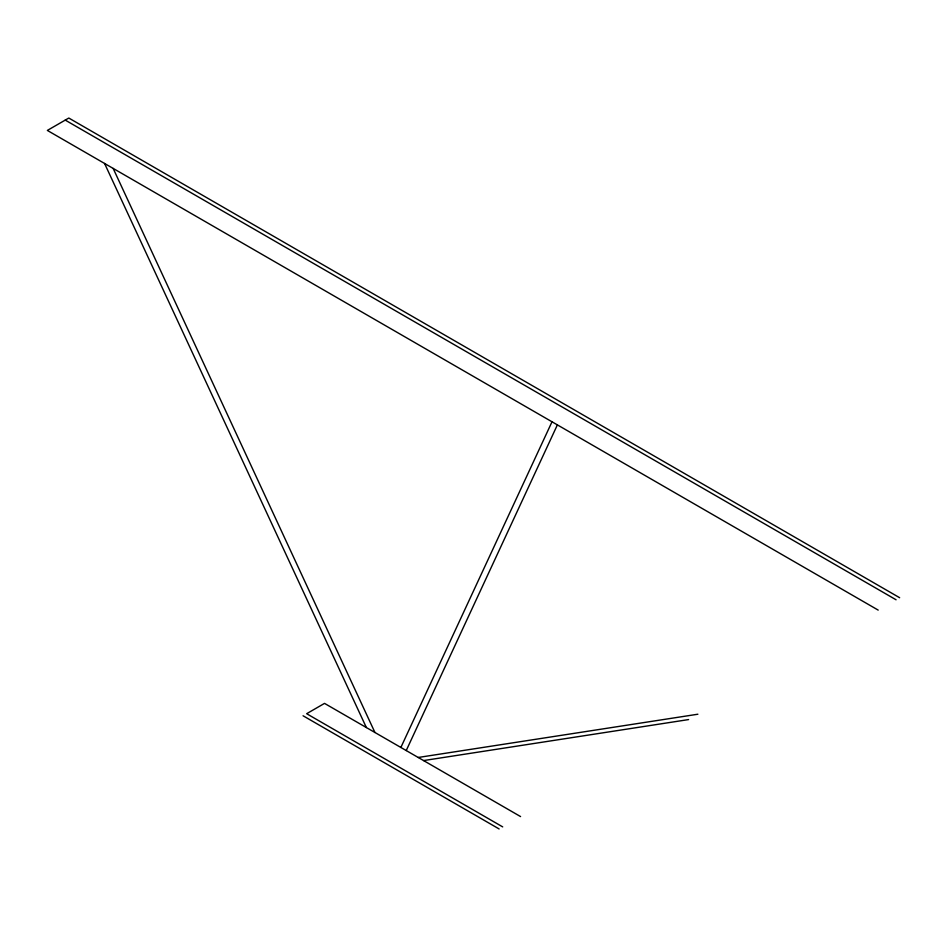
<?xml version="1.0" encoding="UTF-8"?>
<svg xmlns="http://www.w3.org/2000/svg" width="947" height="947" viewBox="0 0 947 947"><rect width="100%" height="100%" fill="white"/><g stroke="black" fill="none" stroke-linecap="round" stroke-linejoin="round"><path stroke-width="1.42" d="M400.865 747.455L552.006 421.794M406.227 750.557L557.381 424.883M418.219 757.47L697.88 714.216M423.581 760.571L688.587 719.578M899.65 597.723L68.811 118.044L47.35 130.426L878.189 610.105M65.236 120.103L896.075 599.782M520.578 816.574L324.525 703.384L306.65 713.707L502.703 826.897M303.064 715.766L499.128 828.956M113.155 168.412L374.941 732.493M104.572 163.464L366.359 727.533"/></g></svg>
